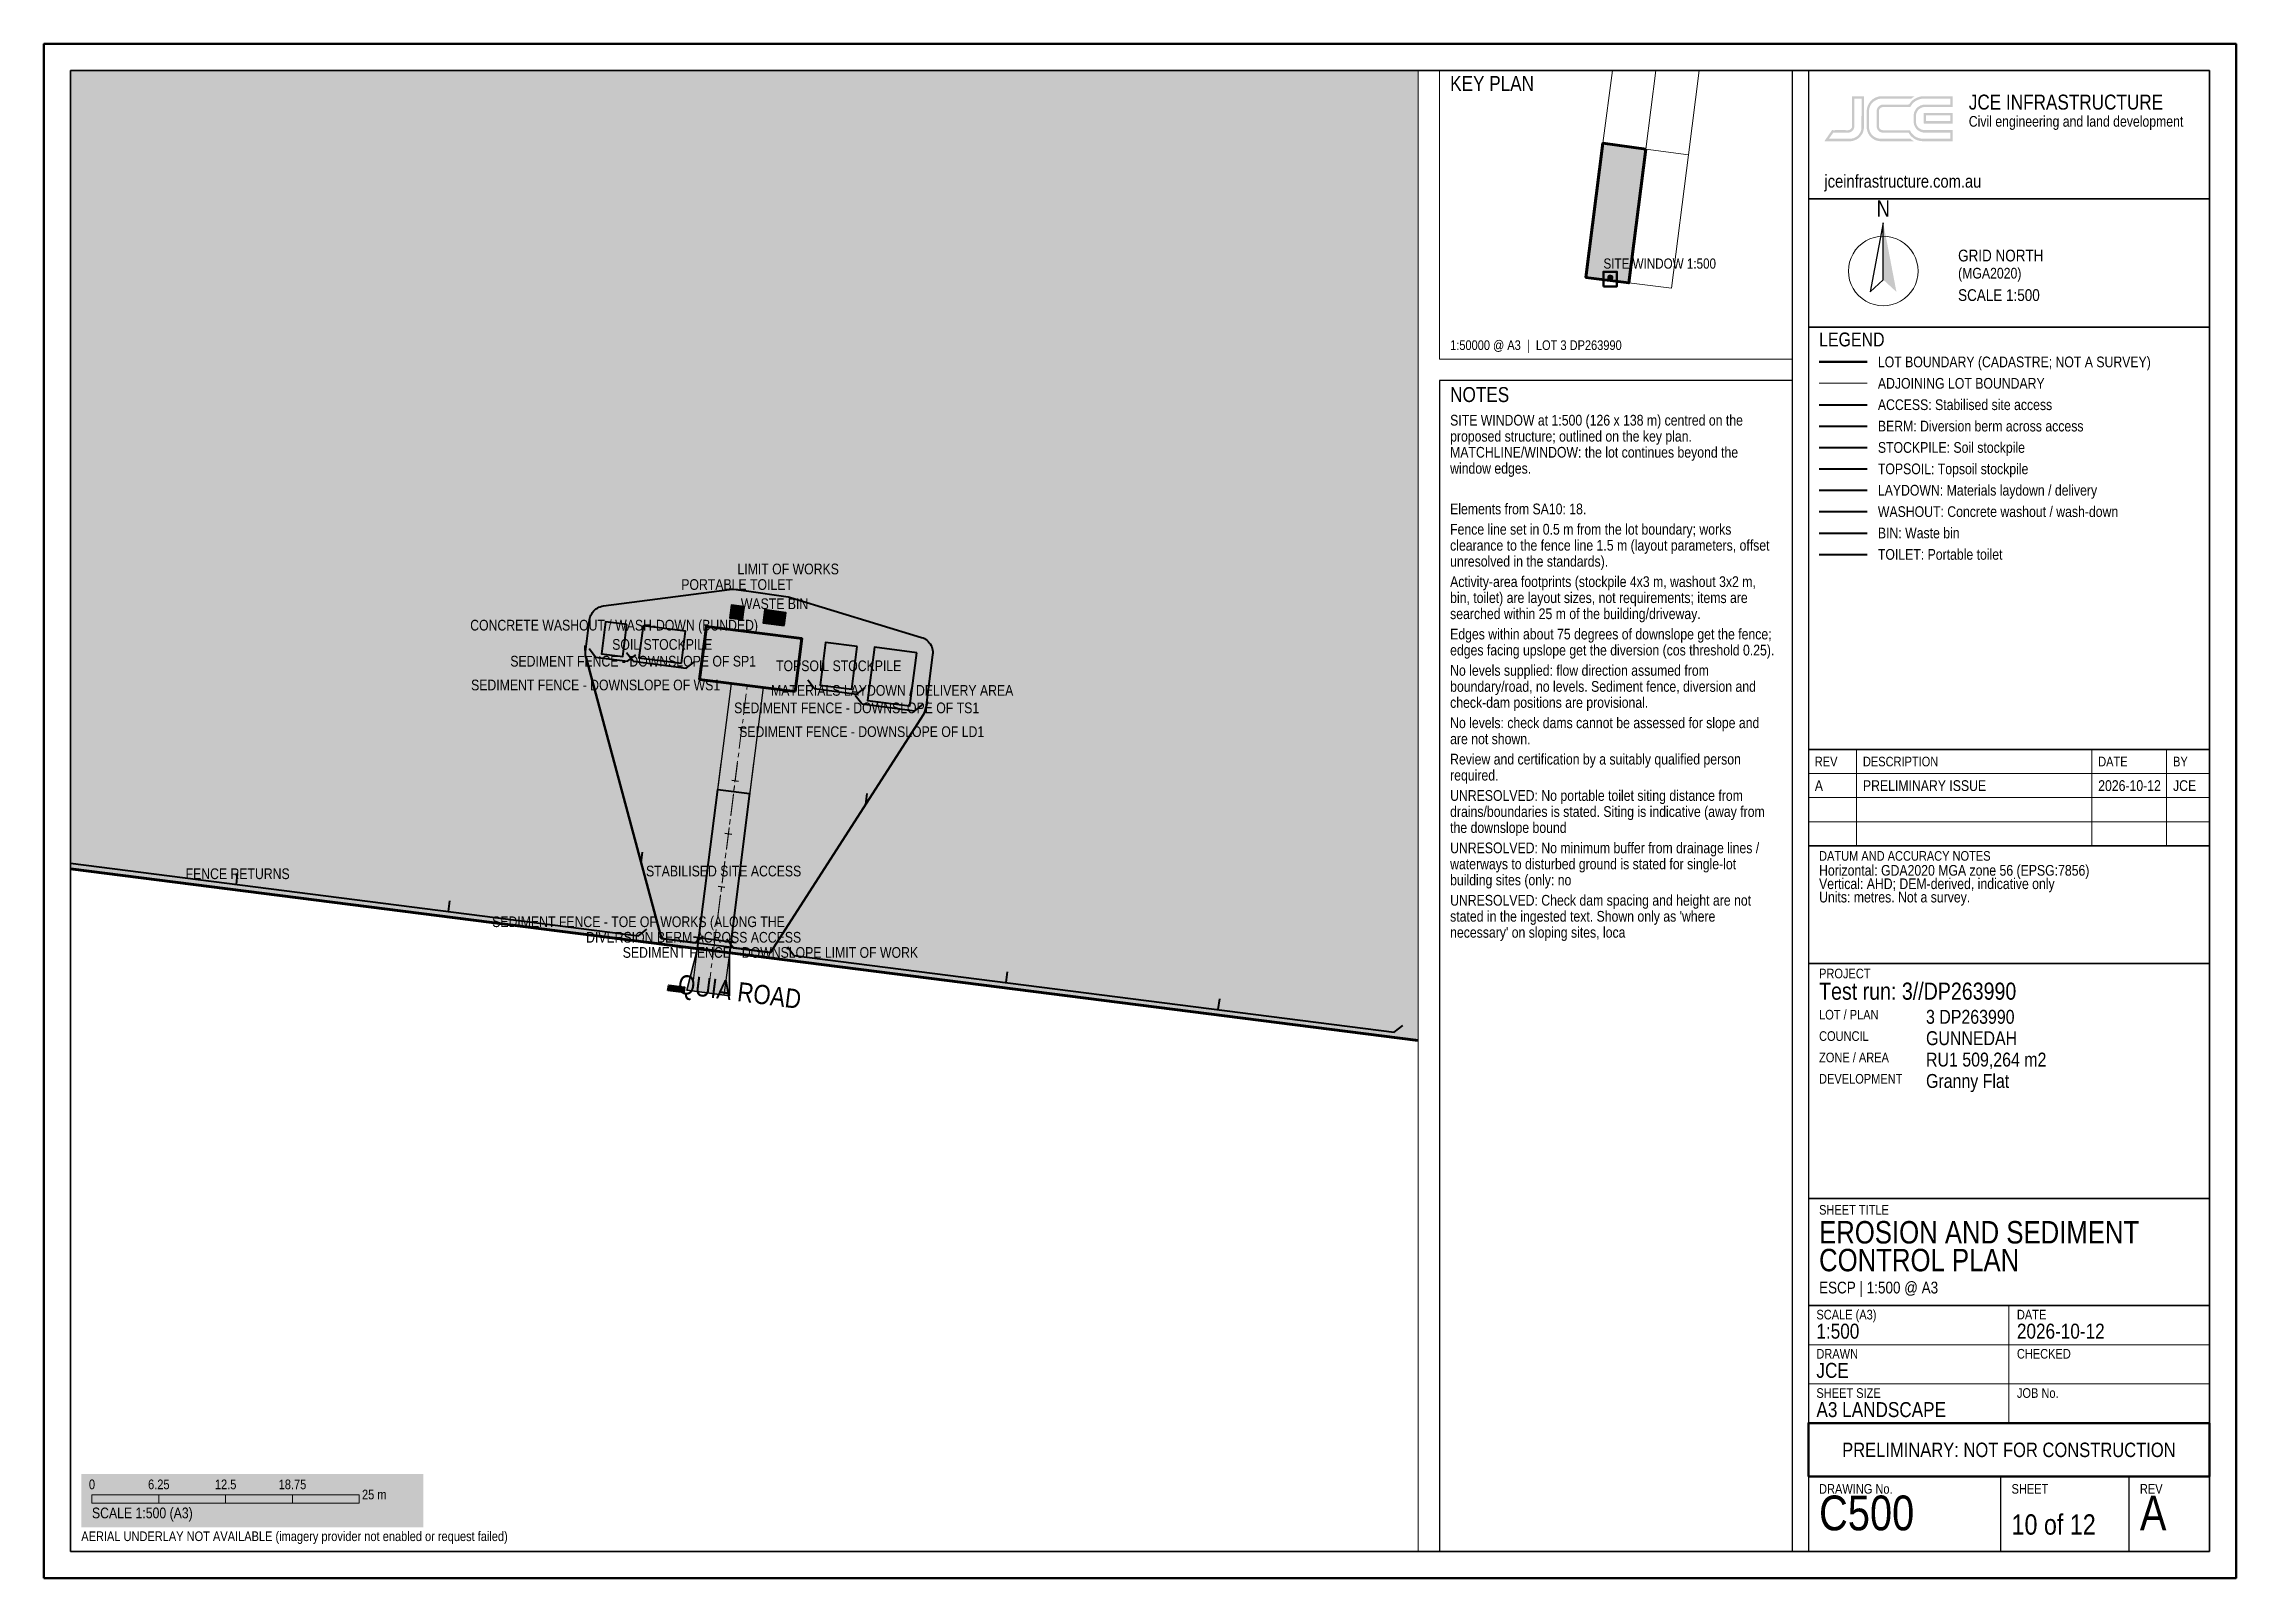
# Paper-space layout 'C500' of a CAD drawing. Header units: metres, sheet in millimetres. Extents: x 5 to 415, y 5 to 292.
# The model-space entities are those that its viewports show. They can reach past a viewport. Long polylines and large blocks are cut down to what shows.
import ezdxf
from ezdxf.enums import TextEntityAlignment as Align

# ---------------------------------------------------------------- set-up
doc = ezdxf.new("R2010")
doc.units = ezdxf.units.M
doc.header["$LTSCALE"] = 2.5
doc.linetypes.add('CENTER', pattern=[5.08, 3.175, -0.635, 0.635, -0.635])
for name, color, linetype, lineweight in [('A-BLDG-SLAB', 5, 'CONTINUOUS', 50), ('C-ANNO-LOGO', 2, 'CONTINUOUS', 13), ('C-ANNO-NOTE', 7, 'CONTINUOUS', 18), ('C-ANNO-NRTH', 7, 'CONTINUOUS', 18), ('C-ANNO-ROAD', 7, 'CONTINUOUS', 25), ('C-ANNO-STMP', 1, 'CONTINUOUS', 35), ('C-ANNO-TABL', 7, 'CONTINUOUS', 18), ('C-ANNO-TTLB', 7, 'CONTINUOUS', 25), ('C-ANNO-WNDW', 1, 'CONTINUOUS', 35), ('C-DRIV-CNTR', 6, 'CENTER', 18), ('C-DRIV-XOVR', 7, 'CONTINUOUS', 35), ('C-ESC-ACCS', 3, 'CONTINUOUS', 25), ('C-ESC-BINS', 3, 'CONTINUOUS', 25), ('C-ESC-DIVR', 3, 'CONTINUOUS', 25), ('C-ESC-FENC', 3, 'CONTINUOUS', 25), ('C-ESC-INLT', 3, 'CONTINUOUS', 25), ('C-ESC-LIMT', 3, 'CONTINUOUS', 25), ('C-ESC-STOK', 3, 'CONTINUOUS', 25), ('C-ESC-WSHT', 3, 'CONTINUOUS', 25), ('C-ESCP-GENL', 3, 'CONTINUOUS', 25), ('C-PROP-ADJN', 9, 'CONTINUOUS', 13), ('C-PROP-BDY', 3, 'CONTINUOUS', 50)]:
    doc.layers.add(name, color=color, linetype=linetype, lineweight=lineweight)
doc.layers.add('C-ANNO-VPRT', color=7, linetype='CONTINUOUS', lineweight=13, plot=False)
doc.styles.add('ARIAL NARROW', font='arialn.ttf')

msp = doc.modelspace()

# ---------------------------------------------------------------- hatches: boundary and pattern name
at = {"layer": 'A-BLDG-SLAB', "true_color": 0x1a33b2}
for points in [[(227880.51, 6571855.95), (227879.87, 6571853.68), (227879.01, 6571851.49), (227877.95, 6571849.39), (227876.68, 6571847.4), (227875.22, 6571845.55), (227873.59, 6571843.85), (227871.8, 6571842.32), (227869.87, 6571840.97), (227867.82, 6571839.82), (227865.66, 6571838.88), (227863.42, 6571838.15), (227861.12, 6571837.64), (227858.78, 6571837.36), (227856.43, 6571837.31), (227854.08, 6571837.49), (227845.15, 6571838.63), (227842.83, 6571839.04), (227840.56, 6571839.68), (227838.37, 6571840.54), (227836.27, 6571841.61), (227834.29, 6571842.87), (227832.44, 6571844.33), (227830.74, 6571845.96), (227829.2, 6571847.75), (227827.86, 6571849.68), (227826.7, 6571851.74), (227825.76, 6571853.89), (227825.03, 6571856.13), (227824.52, 6571858.43), (227824.24, 6571860.77), (227824.19, 6571863.13), (227824.38, 6571865.47), (227825.01, 6571870.43), (227825.42, 6571872.75), (227826.06, 6571875.02), (227826.91, 6571877.21), (227827.98, 6571879.31), (227829.25, 6571881.3), (227830.71, 6571883.15), (227832.34, 6571884.85), (227834.13, 6571886.38), (227836.06, 6571887.73), (227838.11, 6571888.88), (227840.27, 6571889.83), (227842.51, 6571890.56), (227844.81, 6571891.06), (227847.15, 6571891.34), (227849.5, 6571891.39), (227851.85, 6571891.21), (227860.78, 6571890.07), (227863.1, 6571889.66), (227865.36, 6571889.02), (227867.56, 6571888.16), (227869.66, 6571887.1), (227871.64, 6571885.83), (227873.49, 6571884.37), (227875.19, 6571882.74), (227876.72, 6571880.95), (227878.07, 6571879.02), (227879.22, 6571876.97), (227880.17, 6571874.81), (227880.9, 6571872.57), (227881.41, 6571870.27), (227881.69, 6571867.93), (227881.73, 6571865.58), (227881.55, 6571863.23), (227880.92, 6571858.27)], [(227848.18, 6571862.44), (227848.82, 6571867.4), (227857.74, 6571866.26), (227857.11, 6571861.3)]]:
    msp.add_hatch(color=7, dxfattribs=at).paths.add_polyline_path(points)
at = {"layer": 'A-BLDG-SLAB', "true_color": 0xc7d6ff, "transparency": 33554623}
msp.add_hatch(color=7, dxfattribs=at).paths.add_polyline_path([(227848.18, 6571862.44), (227848.82, 6571867.4), (227857.74, 6571866.26), (227857.11, 6571861.3)])
msp.add_hatch(color=7, dxfattribs=at).paths.add_polyline_path([(227848.18, 6571862.44), (227848.82, 6571867.4), (227857.74, 6571866.26), (227857.11, 6571861.3)])
at = {"layer": 'C-DRIV-XOVR', "true_color": 0xdbdbdb, "transparency": 33554610}
for points in [[(227851.16, 6571862.06), (227854.14, 6571861.68), (227850.98, 6571836.88), (227850.47, 6571832.91), (227847.49, 6571833.29), (227848, 6571837.26)], [(227851.16, 6571862.06), (227854.14, 6571861.68), (227850.98, 6571836.88), (227850.47, 6571832.91), (227847.49, 6571833.29), (227848, 6571837.26)], [(227850.24, 6571854.81), (227853.26, 6571854.81), (227851.39, 6571840.11), (227848.36, 6571840.11)]]:
    msp.add_hatch(color=7, dxfattribs=at).paths.add_polyline_path(points)
at = {"layer": 'C-DRIV-XOVR', "true_color": 0xbfbfbf, "transparency": 33554572}
msp.add_hatch(color=7, dxfattribs=at).paths.add_polyline_path([(227850.97, 6571832.85), (227847, 6571833.36), (227848, 6571837.26), (227850.98, 6571836.88)])
msp.add_hatch(color=7, dxfattribs=at).paths.add_polyline_path([(227850.97, 6571832.85), (227847, 6571833.36), (227848, 6571837.26), (227850.98, 6571836.88)])
at = {"layer": 'C-ESC-ACCS', "true_color": 0x66b266, "transparency": 33554521}
msp.add_hatch(color=7, dxfattribs=at).paths.add_polyline_path([(227850.98, 6571836.88), (227848, 6571837.26), (227849.9, 6571852.14), (227852.87, 6571851.76)])
at = {"layer": 'C-ESC-BINS', "true_color": 0x66b266, "transparency": 33554521}
for points in [[(227851.02, 6571868.19), (227851.17, 6571869.38), (227852.37, 6571869.22), (227852.21, 6571868.04)], [(227854.13, 6571867.74), (227854.28, 6571868.93), (227856.26, 6571868.67), (227856.11, 6571867.48)]]:
    msp.add_hatch(color=7, dxfattribs=at).paths.add_polyline_path(points)
at = {"layer": 'C-ESC-INLT', "true_color": 0x66b266, "transparency": 33554521}
msp.add_hatch(color=7, dxfattribs=at).paths.add_polyline_path([(227845.3, 6571833.83), (227846.78, 6571833.64), (227846.72, 6571833.14), (227845.23, 6571833.33)])
at = {"layer": 'C-ESC-STOK', "true_color": 0x66b266, "transparency": 33554521}
for points in [[(227842.52, 6571864.47), (227842.9, 6571867.45), (227846.87, 6571866.94), (227846.49, 6571863.96)], [(227862.43, 6571861.53), (227859.45, 6571861.91), (227859.96, 6571865.88), (227862.93, 6571865.5)], [(227867.86, 6571859.97), (227863.89, 6571860.48), (227864.53, 6571865.44), (227868.49, 6571864.93)]]:
    msp.add_hatch(color=7, dxfattribs=at).paths.add_polyline_path(points)
at = {"layer": 'C-ESC-WSHT', "true_color": 0x66b266, "transparency": 33554521}
msp.add_hatch(color=7, dxfattribs=at).paths.add_polyline_path([(227841, 6571864.59), (227839.01, 6571864.84), (227839.39, 6571867.82), (227841.38, 6571867.57)])
at = {"layer": 'C-PROP-BDY', "true_color": 0xffe633, "transparency": 33554521}
msp.add_hatch(color=7, dxfattribs=at).paths.add_polyline_path([(228025.27, 6571814.67), (227673.7, 6571859.47), (227625.75, 6571865.58), (227784.61, 6573120), (228184.96, 6573064.69)])
at = {"layer": 'C-PROP-BDY', "true_color": 0xe6f5e0}
msp.add_hatch(color=7, dxfattribs=at).paths.add_polyline_path([(228025.27, 6571814.67), (227673.7, 6571859.47), (227625.75, 6571865.58), (227784.61, 6573120), (228184.96, 6573064.69)])

# ---------------------------------------------------------------- linework, layer by layer
at = {"layer": 'A-BLDG-SLAB', "lineweight": 60, "true_color": 0x14339e}
msp.add_lwpolyline([(227857.11, 6571861.3), (227848.18, 6571862.44), (227848.82, 6571867.4), (227857.74, 6571866.26)], close=True, dxfattribs=at)
at = {"layer": 'C-DRIV-CNTR', "lineweight": 13}
for points in [[(227848.98, 6571833.1), (227849.49, 6571837.07), (227852.65, 6571861.87)], [(227849.9, 6571840.31), (227851.72, 6571854.61)]]:
    msp.add_lwpolyline(points, dxfattribs=at)
at = {"layer": 'C-DRIV-CNTR', "linetype": 'CONTINUOUS', "lineweight": 25}
for points in [[(227852.46, 6571857.86), (227851.83, 6571857.94)], [(227851.83, 6571852.9), (227851.19, 6571852.98)], [(227851.2, 6571847.94), (227850.56, 6571848.02)], [(227850.56, 6571842.98), (227849.93, 6571843.06)], [(227849.93, 6571838.02), (227849.3, 6571838.1)], [(227849.3, 6571833.06), (227848.67, 6571833.14)]]:
    msp.add_lwpolyline(points, dxfattribs=at)
at = {"layer": 'C-DRIV-XOVR', "lineweight": 30}
msp.add_lwpolyline([(227848, 6571837.26), (227851.16, 6571862.06), (227854.14, 6571861.68), (227850.98, 6571836.88), (227850.47, 6571832.91), (227847.49, 6571833.29)], close=True, dxfattribs=at)
for points in [[(227848.39, 6571840.31), (227850.21, 6571854.61)], [(227853.23, 6571854.61), (227851.41, 6571840.31)]]:
    msp.add_lwpolyline(points, dxfattribs=at)
at = {"layer": 'C-DRIV-XOVR', "lineweight": 35}
msp.add_lwpolyline([(227850.98, 6571836.88), (227848, 6571837.26), (227847, 6571833.36), (227850.97, 6571832.85)], close=True, dxfattribs=at)
at = {"layer": 'C-ESC-ACCS', "lineweight": 40}
msp.add_lwpolyline([(227852.87, 6571851.76), (227850.98, 6571836.88), (227848, 6571837.26), (227849.9, 6571852.14)], close=True, dxfattribs=at)
at = {"layer": 'C-ESC-BINS', "lineweight": 40}
for points in [[(227852.21, 6571868.04), (227852.37, 6571869.22), (227851.17, 6571869.38), (227851.02, 6571868.19)], [(227856.11, 6571867.48), (227856.26, 6571868.67), (227854.28, 6571868.93), (227854.13, 6571867.74)]]:
    msp.add_lwpolyline(points, close=True, dxfattribs=at)
at = {"layer": 'C-ESC-DIVR', "lineweight": 40}
for points in [[(227838.03, 6571868.45), (227838.1, 6571868.58), (227838.18, 6571868.71), (227838.28, 6571868.82), (227838.38, 6571868.93), (227838.5, 6571869.03), (227838.63, 6571869.11), (227838.76, 6571869.18), (227838.9, 6571869.24), (227839.05, 6571869.28), (227839.2, 6571869.31), (227850.98, 6571870.86), (227851.11, 6571870.88), (227851.24, 6571870.88), (227851.36, 6571870.87), (227852.55, 6571870.71), (227852.58, 6571870.71), (227856.47, 6571870.16), (227856.59, 6571870.14), (227856.7, 6571870.11), (227868.93, 6571866.37), (227869.08, 6571866.32), (227869.21, 6571866.25), (227869.34, 6571866.17), (227869.46, 6571866.08), (227869.57, 6571865.98), (227869.67, 6571865.87), (227869.76, 6571865.75), (227869.83, 6571865.62), (227869.89, 6571865.48), (227869.94, 6571865.34), (227869.97, 6571865.19)], [(227851.6, 6571837.81), (227847.63, 6571838.32)]]:
    msp.add_lwpolyline(points, dxfattribs=at)
at = {"layer": 'C-ESC-FENC', "lineweight": 40}
for points in [[(227837.53, 6571864.6), (227837.49, 6571865.6)], [(227837.53, 6571864.6), (227837.57, 6571864.46), (227844.62, 6571838.2), (227847.77, 6571837.79)], [(227838.47, 6571864.51), (227837.86, 6571865.3)], [(227838.47, 6571864.51), (227841.44, 6571864.13)], [(227841.98, 6571864.14), (227841.36, 6571864.93)], [(227841.44, 6571864.13), (227842.23, 6571864.74)], [(227841.98, 6571864.14), (227846.93, 6571863.5)], [(227846.93, 6571863.5), (227847.73, 6571864.12)], [(227858.91, 6571861.58), (227858.3, 6571862.37)], [(227858.91, 6571861.58), (227862.88, 6571861.07)], [(227862.88, 6571861.07), (227863.67, 6571861.68)], [(227851.34, 6571837.34), (227854.81, 6571836.9), (227869.12, 6571859.16), (227869.19, 6571859.28), (227869.25, 6571859.4)], [(227863.35, 6571860.14), (227862.74, 6571860.94)], [(227863.35, 6571860.14), (227868.31, 6571859.51)], [(227868.31, 6571859.51), (227869.1, 6571860.12)], [(227869.25, 6571859.4), (227869.53, 6571860.36)], [(227863.73, 6571850.77), (227863.86, 6571851.76)], [(227787.87, 6571845.43), (227842.48, 6571838.47)], [(227842.72, 6571845.28), (227842.85, 6571846.27)], [(227804.87, 6571843.26), (227804.99, 6571844.25)], [(227824.71, 6571840.73), (227824.83, 6571841.72)], [(227842.48, 6571838.47), (227843.27, 6571839.08)], [(227847.77, 6571837.79), (227848.56, 6571838.41)], [(227851.34, 6571837.34), (227850.73, 6571838.13)], [(227857.01, 6571836.62), (227856.4, 6571837.41)], [(227857.01, 6571836.62), (227913.15, 6571829.46)], [(227876.85, 6571834.09), (227876.98, 6571835.08)], [(227896.69, 6571831.56), (227896.82, 6571832.55)], [(227913.15, 6571829.46), (227913.94, 6571830.08)]]:
    msp.add_lwpolyline(points, dxfattribs=at)
at = {"layer": 'C-ESC-INLT', "lineweight": 40}
msp.add_lwpolyline([(227845.23, 6571833.33), (227845.3, 6571833.83), (227846.78, 6571833.64), (227846.72, 6571833.14)], close=True, dxfattribs=at)
at = {"layer": 'C-ESC-LIMT', "lineweight": 40}
msp.add_lwpolyline([(227837.57, 6571864.46), (227837.53, 6571864.6), (227837.52, 6571864.74), (227837.51, 6571864.89), (227837.52, 6571865.03), (227837.9, 6571868.01), (227837.93, 6571868.16), (227837.97, 6571868.3), (227838.03, 6571868.45), (227838.1, 6571868.58), (227838.18, 6571868.71), (227838.28, 6571868.82), (227838.38, 6571868.93), (227838.5, 6571869.03), (227838.63, 6571869.11), (227838.76, 6571869.18), (227838.9, 6571869.24), (227839.05, 6571869.28), (227839.2, 6571869.31), (227850.98, 6571870.86), (227851.11, 6571870.88), (227851.24, 6571870.88), (227851.36, 6571870.87), (227852.55, 6571870.71), (227852.58, 6571870.71), (227856.47, 6571870.16), (227856.59, 6571870.14), (227856.7, 6571870.11), (227868.93, 6571866.37), (227869.08, 6571866.32), (227869.21, 6571866.25), (227869.34, 6571866.17), (227869.46, 6571866.08), (227869.57, 6571865.98), (227869.67, 6571865.87), (227869.76, 6571865.75), (227869.83, 6571865.62), (227869.89, 6571865.48), (227869.94, 6571865.34), (227869.97, 6571865.19), (227869.99, 6571865.04), (227869.99, 6571864.89), (227869.98, 6571864.74), (227869.35, 6571859.78), (227869.33, 6571859.65), (227869.29, 6571859.52), (227869.25, 6571859.4), (227869.19, 6571859.28), (227869.12, 6571859.16), (227854.81, 6571836.9), (227844.62, 6571838.2)], close=True, dxfattribs=at)
at = {"layer": 'C-ESC-STOK', "lineweight": 40}
for points in [[(227846.49, 6571863.96), (227846.87, 6571866.94), (227842.9, 6571867.45), (227842.52, 6571864.47)], [(227862.93, 6571865.5), (227859.96, 6571865.88), (227859.45, 6571861.91), (227862.43, 6571861.53)], [(227868.49, 6571864.93), (227864.53, 6571865.44), (227863.89, 6571860.48), (227867.86, 6571859.97)]]:
    msp.add_lwpolyline(points, close=True, dxfattribs=at)
at = {"layer": 'C-ESC-WSHT', "lineweight": 40}
msp.add_lwpolyline([(227841.38, 6571867.57), (227839.39, 6571867.82), (227839.01, 6571864.84), (227841, 6571864.59)], close=True, dxfattribs=at)
at = {"layer": 'C-PROP-ADJN', "lineweight": 9, "true_color": 0x737373}
for points in [[(227891.52, 6573950.44), (227784.61, 6573120), (228184.96, 6573064.69), (228298.12, 6573950.44)], [(228298.12, 6573950.44), (228184.96, 6573064.69), (228584.43, 6573013.67), (228704.08, 6573950.44)]]:
    msp.add_lwpolyline(points, dxfattribs=at)
at = {"layer": 'C-PROP-ADJN', "lineweight": 9, "true_color": 0x4c4c4c}
for points in [[(227882.02, 6573876.61), (227784.61, 6573120), (228184.96, 6573064.69), (228288.69, 6573876.61)], [(228288.69, 6573876.61), (228184.96, 6573064.69), (228584.43, 6573013.67), (228694.65, 6573876.61)]]:
    msp.add_lwpolyline(points, dxfattribs=at)
msp.add_lwpolyline([(228584.43, 6573013.67), (228184.96, 6573064.69), (228025.27, 6571814.67), (228424.78, 6571763.77)], close=True, dxfattribs=at)
at = {"layer": 'C-PROP-BDY', "lineweight": 60}
msp.add_lwpolyline([(228184.96, 6573064.69), (227784.61, 6573120), (227625.75, 6571865.58), (227673.7, 6571859.47), (228025.27, 6571814.67)], close=True, dxfattribs=at)
at = {"layer": 'C-PROP-BDY', "lineweight": 35}
msp.add_lwpolyline([(228184.96, 6573064.69), (227784.61, 6573120), (227625.75, 6571865.58), (227673.7, 6571859.47), (228025.27, 6571814.67)], close=True, dxfattribs=at)
at = {"layer": 'C-PROP-BDY', "lineweight": 50}
for points in [[(227787.87, 6571844.92), (227916.87, 6571828.49)], [(227824.77, 6571840.22), (227876.37, 6571833.65)]]:
    msp.add_lwpolyline(points, dxfattribs=at)

psp = doc.layouts.new('C500')

# ---------------------------------------------------------------- hatches: boundary and pattern name
at = {"layer": 'C-ANNO-LOGO', "true_color": 0xc79929}
h = psp.add_hatch(color=7, dxfattribs=at)
h.paths.add_polyline_path([(345.37, 282.21), (343.18, 282.21), (343.18, 276.57), (343.12, 276.31), (342.96, 276.08), (342.68, 275.9), (342.43, 275.85), (340.09, 275.86), (339.88, 275.84), (339.43, 275.86), (338.08, 273.92), (338.02, 273.79), (342.91, 273.78), (343.14, 273.81), (343.49, 273.89), (344.02, 274.11), (344.42, 274.38), (344.68, 274.64), (344.94, 274.95), (345.18, 275.38), (345.28, 275.7), (345.38, 276.15)])
h.paths.add_polyline_path([(344.92, 281.76), (344.95, 281.7), (344.92, 276.05), (344.76, 275.53), (344.47, 275.07), (344.11, 274.71), (343.76, 274.49), (343.43, 274.35), (343.03, 274.26), (342.68, 274.24), (342.32, 274.26), (342.04, 274.24), (338.88, 274.25), (338.87, 274.28), (339.65, 275.39), (342.56, 275.39), (342.97, 275.53), (343.19, 275.69), (343.36, 275.87), (343.49, 276.09), (343.59, 276.39), (343.6, 281.73), (343.63, 281.76)], flags=16)
psp.add_hatch(color=7, dxfattribs=at).paths.add_polyline_path([(346.68, 281.33), (346.34, 280.89), (346.16, 280.55), (346.02, 280.18), (345.94, 279.82), (345.92, 279.59), (345.92, 276.15), (346.02, 275.66), (346.21, 275.19), (346.49, 274.76), (346.76, 274.48), (347.07, 274.23), (347.45, 274.02), (347.78, 273.89), (348.19, 273.81), (348.48, 273.78), (354.69, 273.79), (354.67, 273.84), (354.4, 273.99), (354.08, 274.25), (348.52, 274.24), (348.15, 274.29), (347.69, 274.42), (347.23, 274.68), (346.87, 275.01), (346.65, 275.3), (346.48, 275.63), (346.36, 276.16), (346.36, 279.65), (346.39, 279.89), (346.53, 280.31), (346.71, 280.65), (346.86, 280.87), (347.18, 281.18), (347.47, 281.39), (347.99, 281.64), (348.48, 281.75), (349.01, 281.76), (354.24, 281.75), (354.67, 282.07), (354.85, 282.16), (354.86, 282.21), (348.44, 282.21), (348.09, 282.14), (347.58, 281.96), (347.07, 281.68)])
h = psp.add_hatch(color=7, dxfattribs=at)
h.paths.add_polyline_path([(361.99, 282.19), (356.38, 282.21), (356.16, 282.18), (355.84, 282.12), (355.35, 281.96), (354.82, 281.68), (354.49, 281.44), (354.19, 281.14), (353.82, 280.66), (353.39, 280.64), (348.98, 280.65), (348.8, 280.64), (348.54, 280.55), (348.23, 280.37), (348.03, 280.17), (347.86, 279.89), (347.79, 279.65), (347.79, 276.36), (347.88, 276.07), (348.01, 275.86), (348.18, 275.67), (348.37, 275.53), (348.75, 275.39), (353.74, 275.37), (354.12, 274.82), (354.53, 274.43), (355.03, 274.11), (355.32, 273.98), (355.79, 273.85), (356.33, 273.78), (361.98, 273.79), (361.99, 275.84), (361.96, 275.86), (356.59, 275.86), (356.17, 275.96), (355.74, 276.19), (355.43, 276.5), (355.24, 276.84), (355.18, 277.02), (355.14, 277.23), (355.14, 278.72), (355.23, 279.11), (355.37, 279.38), (355.53, 279.61), (355.69, 279.77), (355.95, 279.95), (356.23, 280.09), (356.44, 280.15), (356.77, 280.19), (361.99, 280.19)])
h.paths.add_polyline_path([(361.56, 281.73), (361.56, 280.67), (361.54, 280.65), (356.56, 280.64), (355.99, 280.48), (355.52, 280.21), (355.14, 279.84), (354.96, 279.57), (354.8, 279.23), (354.74, 279.02), (354.69, 278.71), (354.69, 277.35), (354.74, 276.98), (354.8, 276.78), (354.96, 276.43), (355.15, 276.15), (355.42, 275.88), (355.73, 275.66), (356.08, 275.5), (356.56, 275.39), (361.49, 275.41), (361.56, 275.36), (361.56, 274.28), (361.53, 274.25), (356.66, 274.26), (356.6, 274.24), (356.13, 274.26), (355.47, 274.42), (355.06, 274.62), (354.75, 274.83), (354.29, 275.3), (354.19, 275.45), (353.99, 275.85), (348.89, 275.85), (348.66, 275.9), (348.49, 275.99), (348.35, 276.13), (348.25, 276.3), (348.22, 276.47), (348.23, 279.61), (348.28, 279.77), (348.41, 279.94), (348.68, 280.13), (348.98, 280.19), (354.05, 280.19), (354.09, 280.22), (354.22, 280.46), (354.41, 280.72), (354.78, 281.09), (354.97, 281.24), (355.29, 281.44), (355.55, 281.55), (355.93, 281.68), (356.34, 281.75), (361.54, 281.76)], flags=16)
h = psp.add_hatch(color=7, dxfattribs=at)
h.paths.add_polyline_path([(356.58, 279.08), (356.57, 277.13), (356.61, 277.09), (361.62, 277.08), (361.99, 277.1), (361.99, 279.09)])
h.paths.add_polyline_path([(357.01, 278.61), (357.08, 278.65), (361.54, 278.64), (361.56, 278.62), (361.56, 277.56), (361.54, 277.54), (357.04, 277.54), (357.01, 277.61)], flags=16)
at = {"layer": 'C-ANNO-NRTH', "true_color": 0x000000}
for points in [[(349, 258.5), (351.47, 245.6), (349, 247.88)], [(14, 20.6), (26.5, 20.6), (26.5, 19), (14, 19)], [(39, 20.6), (51.5, 20.6), (51.5, 19), (39, 19)]]:
    psp.add_hatch(color=7, dxfattribs=at).paths.add_polyline_path(points)
at = {"layer": 'C-ANNO-NRTH', "true_color": 0xffffff, "transparency": 33554636}
psp.add_hatch(color=7, dxfattribs=at).paths.add_polyline_path([(12, 24.5), (76, 24.5), (76, 14.5), (12, 14.5)])

# ---------------------------------------------------------------- linework, layer by layer
at = {"layer": 'C-ANNO-NRTH', "lineweight": 25}
psp.add_lwpolyline([(349, 258.5), (346.53, 245.6), (349, 247.88)], close=True, dxfattribs=at)
at = {"layer": 'C-ANNO-NRTH', "lineweight": 18}
for points in [[(345.04, 254.66), (344.4, 254.1)], [(345.75, 255.13), (345.04, 254.66)], [(346.51, 255.51), (345.75, 255.13)], [(347.32, 255.78), (346.51, 255.51)], [(348.15, 255.94), (347.32, 255.78)], [(349, 256), (348.15, 255.94)], [(349.85, 255.94), (349, 256)], [(350.68, 255.78), (349.85, 255.94)], [(351.49, 255.51), (350.68, 255.78)], [(352.25, 255.13), (351.49, 255.51)], [(352.96, 254.66), (352.25, 255.13)], [(353.6, 254.1), (352.96, 254.66)], [(342.56, 250.35), (342.5, 249.5)], [(342.72, 251.18), (342.56, 250.35)], [(342.99, 251.99), (342.72, 251.18)], [(343.37, 252.75), (342.99, 251.99)], [(343.84, 253.46), (343.37, 252.75)], [(344.4, 254.1), (343.84, 253.46)], [(354.16, 253.46), (353.6, 254.1)], [(354.63, 252.75), (354.16, 253.46)], [(355.01, 251.99), (354.63, 252.75)], [(355.28, 251.18), (355.01, 251.99)], [(355.44, 250.35), (355.28, 251.18)], [(355.5, 249.5), (355.44, 250.35)], [(342.5, 249.5), (342.56, 248.65)], [(342.56, 248.65), (342.72, 247.82)], [(342.72, 247.82), (342.99, 247.01)], [(342.99, 247.01), (343.37, 246.25)], [(343.37, 246.25), (343.84, 245.54)], [(354.16, 245.54), (354.63, 246.25)], [(354.63, 246.25), (355.01, 247.01)], [(355.01, 247.01), (355.28, 247.82)], [(355.28, 247.82), (355.44, 248.65)], [(355.44, 248.65), (355.5, 249.5)], [(343.84, 245.54), (344.4, 244.9)], [(344.4, 244.9), (345.04, 244.34)], [(345.04, 244.34), (345.75, 243.87)], [(345.75, 243.87), (346.51, 243.49)], [(346.51, 243.49), (347.32, 243.22)], [(347.32, 243.22), (348.15, 243.06)], [(348.15, 243.06), (349, 243)], [(349, 243), (349.85, 243.06)], [(349.85, 243.06), (350.68, 243.22)], [(350.68, 243.22), (351.49, 243.49)], [(351.49, 243.49), (352.25, 243.87)], [(352.25, 243.87), (352.96, 244.34)], [(352.96, 244.34), (353.6, 244.9)], [(353.6, 244.9), (354.16, 245.54)]]:
    psp.add_lwpolyline(points, dxfattribs=at)
for points in [[(14, 19), (26.5, 19), (26.5, 20.6), (14, 20.6)], [(26.5, 19), (39, 19), (39, 20.6), (26.5, 20.6)], [(39, 19), (51.5, 19), (51.5, 20.6), (39, 20.6)], [(51.5, 19), (64, 19), (64, 20.6), (51.5, 20.6)]]:
    psp.add_lwpolyline(points, close=True, dxfattribs=at)
at = {"layer": 'C-ANNO-STMP', "lineweight": 50, "true_color": 0xb81a1a}
psp.add_lwpolyline([(335, 24), (410, 24), (410, 34), (335, 34)], close=True, dxfattribs=at)
at = {"layer": 'C-ANNO-TABL', "lineweight": 25}
psp.add_lwpolyline([(266, 10), (332, 10), (332, 229), (266, 229)], close=True, dxfattribs=at)
at = {"layer": 'C-ANNO-TABL', "lineweight": 13}
for points in [[(344, 142), (344, 160)], [(388, 142), (388, 160)], [(402, 142), (402, 160)], [(335, 155.5), (410, 155.5)], [(335, 151), (410, 151)], [(335, 146.5), (410, 146.5)]]:
    psp.add_lwpolyline(points, dxfattribs=at)
at = {"layer": 'C-ANNO-TTLB', "lineweight": 50}
psp.add_lwpolyline([(5, 5), (415, 5), (415, 292), (5, 292)], close=True, dxfattribs=at)
at = {"layer": 'C-ANNO-TTLB', "lineweight": 35}
psp.add_lwpolyline([(10, 10), (410, 10), (410, 287), (10, 287)], close=True, dxfattribs=at)
at = {"layer": 'C-ANNO-TTLB', "lineweight": 25}
for points in [[(10, 10), (332, 10), (332, 287), (10, 287)], [(335, 263), (410, 263), (410, 287), (335, 287)], [(335, 239), (410, 239), (410, 263), (335, 263)], [(335, 160), (410, 160), (410, 239), (335, 239)], [(335, 142), (410, 142), (410, 160), (335, 160)], [(335, 120), (410, 120), (410, 142), (335, 142)], [(335, 76), (410, 76), (410, 120), (335, 120)], [(335, 56), (410, 56), (410, 76), (335, 76)], [(335, 34), (410, 34), (410, 56), (335, 56)], [(335, 10), (410, 10), (410, 24), (335, 24)]]:
    psp.add_lwpolyline(points, close=True, dxfattribs=at)
at = {"layer": 'C-ANNO-TTLB', "lineweight": 18}
for points in [[(372.5, 34), (372.5, 56)], [(335, 48.67), (410, 48.67)], [(335, 41.33), (410, 41.33)]]:
    psp.add_lwpolyline(points, dxfattribs=at)
at = {"layer": 'C-ANNO-TTLB', "lineweight": 25}
for points in [[(371, 10), (371, 24)], [(395, 10), (395, 24)]]:
    psp.add_lwpolyline(points, dxfattribs=at)
at = {"layer": 'C-ANNO-WNDW', "lineweight": 50}
psp.add_lwpolyline([(296.68, 246.61), (299.2, 246.61), (299.2, 249.38), (296.68, 249.38)], close=True, dxfattribs=at)
at = {"layer": 'C-ESCP-GENL', "lineweight": 40, "true_color": 0x008033}
for points in [[(337, 224.5), (346, 224.5)], [(337, 220.5), (346, 220.5)], [(337, 216.5), (346, 216.5)], [(337, 212.5), (346, 212.5)], [(337, 208.5), (346, 208.5)], [(337, 204.5), (346, 204.5)], [(337, 200.5), (346, 200.5)], [(337, 196.5), (346, 196.5)]]:
    psp.add_lwpolyline(points, dxfattribs=at)
at = {"layer": 'C-PROP-ADJN', "lineweight": 13, "true_color": 0x595959}
psp.add_lwpolyline([(337, 228.5), (346, 228.5)], dxfattribs=at)
at = {"layer": 'C-PROP-BDY', "lineweight": 50, "true_color": 0x00801a}
psp.add_lwpolyline([(337, 232.5), (346, 232.5)], dxfattribs=at)

# ---------------------------------------------------------------- texts
at = {"layer": 'C-ANNO-NOTE', "style": 'ARIAL NARROW'}
for s, height, p in [('KEY PLAN', 2.8, (268, 286)), ('SITE WINDOW at 1:500 (126 x 138 m) centred on the', 2, (268, 222.6)), ('proposed structure; outlined on the key plan.', 2, (268, 219.6)), ('window edges.', 2, (268, 213.6)), ('MATCHLINE/WINDOW: the lot continues beyond the', 2, (268, 216.6)), ('Elements from SA10: 18.', 2, (268, 206)), ('Fence line set in 0.5 m from the lot boundary; works', 2, (268, 202.2)), ('clearance to the fence line 1.5 m (layout parameters, offset', 2, (268, 199.2)), ('unresolved in the standards).', 2, (268, 196.2)), ('Activity-area footprints (stockpile 4x3 m, washout 3x2 m,', 2, (268, 192.4)), ('bin, toilet) are layout sizes, not requirements; items are', 2, (268, 189.4)), ('searched within 25 m of the building/driveway.', 2, (268, 186.4)), ('Edges within about 75 degrees of downslope get the fence;', 2, (268, 182.6)), ('edges facing upslope get the diversion (cos threshold 0.25).', 2, (268, 179.6)), ('boundary/road, no levels. Sediment fence, diversion and', 2, (268, 172.8)), ('No levels supplied: flow direction assumed from', 2, (268, 175.8)), ('check-dam positions are provisional.', 2, (268, 169.8)), ('No levels: check dams cannot be assessed for slope and', 2, (268, 166)), ('are not shown.', 2, (268, 163)), ('required.', 2, (268, 156.2)), ('Review and certification by a suitably qualified person', 2, (268, 159.2)), ('UNRESOLVED: No portable toilet siting distance from', 2, (268, 152.4)), ('drains/boundaries is stated. Siting is indicative (away from', 2, (268, 149.4)), ('the downslope bound', 2, (268, 146.4)), ('waterways to disturbed ground is stated for single-lot', 2, (268, 139.6)), ('UNRESOLVED: No minimum buffer from drainage lines /', 2, (268, 142.6)), ('building sites (only: no', 2, (268, 136.6)), ('UNRESOLVED: Check dam spacing and height are not', 2, (268, 132.8)), ("stated in the ingested text. Shown only as 'where", 2, (268, 129.8)), ("necessary' on sloping sites, loca", 2, (268, 126.8))]:
    psp.add_text(s, height=height, dxfattribs=at).set_placement(p, align=Align.TOP_LEFT)
psp.add_text('1:50000 @ A3  |  LOT 3 DP263990', height=1.8, dxfattribs=at).set_placement((268, 234.2), align=Align.BOTTOM_LEFT)
at = {"layer": 'C-ANNO-NOTE', "true_color": 0x000000, "style": 'ARIAL NARROW'}
psp.add_text('NOTES', height=2.8, dxfattribs=at).set_placement((268, 227.8), align=Align.TOP_LEFT)
at = {"layer": 'C-ANNO-NOTE', "true_color": 0x404040, "style": 'ARIAL NARROW'}
psp.add_text('AERIAL UNDERLAY NOT AVAILABLE (imagery provider not enabled or request failed)', height=1.8, dxfattribs=at).set_placement((12, 11.4), align=Align.BOTTOM_LEFT)
at = {"layer": 'C-ANNO-NRTH', "style": 'ARIAL NARROW'}
psp.add_text('N', height=3, dxfattribs=at).set_placement((349, 261.2), align=Align.MIDDLE_CENTER)
for s, height, p in [('GRID NORTH', 2.2, (363, 253.5)), ('(MGA2020)', 2, (363, 250.1)), ('SCALE 1:500', 2.2, (363, 246.1)), ('SCALE 1:500 (A3)', 2, (14, 18.2))]:
    psp.add_text(s, height=height, dxfattribs=at).set_placement(p, align=Align.TOP_LEFT)
for s, p in [('0', (14, 21.1)), ('6.25', (26.5, 21.1)), ('12.5', (39, 21.1)), ('18.75', (51.5, 21.1))]:
    psp.add_text(s, height=1.8, dxfattribs=at).set_placement(p, align=Align.BOTTOM_CENTER)
psp.add_text('25 m', height=1.8, dxfattribs=at).set_placement((64.5, 19.2), align=Align.BOTTOM_LEFT)
at = {"layer": 'C-ANNO-ROAD', "true_color": 0x333333, "style": 'ARIAL NARROW'}
psp.add_text('QUIA ROAD', height=3.6, rotation=-7.2616, dxfattribs=at).set_placement((135.12, 114.71), align=Align.MIDDLE_CENTER)
at = {"layer": 'C-ANNO-STMP', "true_color": 0xb81a1a, "style": 'ARIAL NARROW'}
psp.add_text('PRELIMINARY: NOT FOR CONSTRUCTION', height=2.7, dxfattribs=at).set_placement((372.5, 29), align=Align.MIDDLE_CENTER)
at = {"layer": 'C-ANNO-TABL', "style": 'ARIAL NARROW'}
for s, height, p in [('REV', 1.8, (336.2, 157.75)), ('DESCRIPTION', 1.8, (345.2, 157.75)), ('DATE', 1.8, (389.2, 157.75)), ('BY', 1.8, (403.2, 157.75)), ('A', 2, (336.2, 153.25)), ('PRELIMINARY ISSUE', 2, (345.2, 153.25)), ('2026-10-12', 2, (389.2, 153.25)), ('JCE', 2, (403.2, 153.25))]:
    psp.add_text(s, height=height, dxfattribs=at).set_placement(p, align=Align.MIDDLE_LEFT)
at = {"layer": 'C-ANNO-TTLB', "style": 'ARIAL NARROW'}
for s, height, p in [('JCE INFRASTRUCTURE', 2.8, (365, 282.5)), ('LEGEND', 2.6, (337, 238)), ('Vertical: AHD; DEM-derived, indicative only', 2, (337, 135.9)), ('Horizontal: GDA2020 MGA zone 56 (EPSG:7856)', 2, (337, 138.4)), ('Units: metres. Not a survey.', 2, (337, 133.4)), ('Test run: 3//DP263990', 3.2, (337, 116.4)), ('3 DP263990', 2.6, (357, 111.3)), ('GUNNEDAH', 2.6, (357, 107.3)), ('RU1 509,264 m2', 2.6, (357, 103.3)), ('Granny Flat', 2.6, (357, 99.3)), ('EROSION AND SEDIMENT', 4.2, (337, 71.8)), ('CONTROL PLAN', 4.2, (337, 66.6)), ('1:500', 2.8, (336.5, 52.6)), ('2026-10-12', 2.8, (374, 52.6)), ('JCE', 2.8, (336.5, 45.27)), ('A3 LANDSCAPE', 2.8, (336.5, 37.93))]:
    psp.add_text(s, height=height, dxfattribs=at).set_placement(p, align=Align.TOP_LEFT)
at = {"layer": 'C-ANNO-TTLB', "true_color": 0x404040, "style": 'ARIAL NARROW'}
psp.add_text('Civil engineering and land development', height=2, dxfattribs=at).set_placement((365, 278.5), align=Align.TOP_LEFT)
at = {"layer": 'C-ANNO-TTLB', "true_color": 0x1a408c, "style": 'ARIAL NARROW'}
psp.add_text('jceinfrastructure.com.au', height=2.4, dxfattribs=at).set_placement((338, 267.5), align=Align.TOP_LEFT)
at = {"layer": 'C-ANNO-TTLB', "style": 'ARIAL NARROW'}
for s, p in [('LOT BOUNDARY (CADASTRE; NOT A SURVEY)', (348, 232.5)), ('ADJOINING LOT BOUNDARY', (348, 228.5)), ('ACCESS: Stabilised site access', (348, 224.5)), ('BERM: Diversion berm across access', (348, 220.5)), ('STOCKPILE: Soil stockpile', (348, 216.5)), ('TOPSOIL: Topsoil stockpile', (348, 212.5)), ('LAYDOWN: Materials laydown / delivery', (348, 208.5)), ('WASHOUT: Concrete washout / wash-down', (348, 204.5)), ('BIN: Waste bin', (348, 200.5)), ('TOILET: Portable toilet', (348, 196.5))]:
    psp.add_text(s, height=2, dxfattribs=at).set_placement(p, align=Align.MIDDLE_LEFT)
at = {"layer": 'C-ANNO-TTLB', "true_color": 0x595959, "style": 'ARIAL NARROW'}
for s, p in [('DATUM AND ACCURACY NOTES', (337, 141)), ('PROJECT', (337, 119)), ('LOT / PLAN', (337, 111.3)), ('COUNCIL', (337, 107.3)), ('ZONE / AREA', (337, 103.3)), ('DEVELOPMENT', (337, 99.3)), ('SHEET TITLE', (337, 74.8)), ('SCALE (A3)', (336.5, 55.2)), ('DATE', (374, 55.2)), ('DRAWN', (336.5, 47.87)), ('CHECKED', (374, 47.87)), ('SHEET SIZE', (336.5, 40.53)), ('JOB No.', (374, 40.53)), ('DRAWING No.', (337, 22.6)), ('SHEET', (373, 22.6)), ('REV', (397, 22.6))]:
    psp.add_text(s, height=1.8, dxfattribs=at).set_placement(p, align=Align.TOP_LEFT)
at = {"layer": 'C-ANNO-TTLB', "true_color": 0x333333, "style": 'ARIAL NARROW'}
psp.add_text('ESCP | 1:500 @ A3', height=2.2, dxfattribs=at).set_placement((337, 57.6), align=Align.BOTTOM_LEFT)
at = {"layer": 'C-ANNO-TTLB', "style": 'ARIAL NARROW'}
for s, height, p in [('C500', 6.5, (337, 12)), ('10 of 12', 3.8, (373, 12)), ('A', 6.5, (397, 12))]:
    psp.add_text(s, height=height, dxfattribs=at).set_placement(p, align=Align.BOTTOM_LEFT)
at = {"layer": 'C-ANNO-WNDW', "true_color": 0xcc1a1a, "style": 'ARIAL NARROW'}
psp.add_text('SITE WINDOW 1:500', height=1.9, dxfattribs=at).set_placement((296.68, 249.38), align=Align.BOTTOM_LEFT)
at = {"layer": 'C-ESC-ACCS', "style": 'ARIAL NARROW'}
psp.add_text('STABILISED SITE ACCESS', height=2, dxfattribs=at).set_placement((132.13, 137.27), align=Align.MIDDLE_CENTER)
at = {"layer": 'C-ESC-BINS', "style": 'ARIAL NARROW'}
for s, p in [('PORTABLE TOILET', (134.65, 190.86)), ('WASTE BIN', (141.65, 187.26))]:
    psp.add_text(s, height=2, dxfattribs=at).set_placement(p, align=Align.MIDDLE_CENTER)
at = {"layer": 'C-ESC-DIVR', "style": 'ARIAL NARROW'}
psp.add_text('DIVERSION BERM ACROSS ACCESS', height=2, dxfattribs=at).set_placement((126.52, 124.88), align=Align.MIDDLE_CENTER)
at = {"layer": 'C-ESC-FENC', "style": 'ARIAL NARROW'}
for s, p in [('SEDIMENT FENCE - DOWNSLOPE OF SP1', (115.21, 176.52)), ('SEDIMENT FENCE - DOWNSLOPE OF WS1', (108.19, 172.07)), ('SEDIMENT FENCE - DOWNSLOPE OF TS1', (157.01, 167.79)), ('SEDIMENT FENCE - DOWNSLOPE OF LD1', (157.95, 163.34)), ('FENCE RETURNS', (41.24, 136.76)), ('SEDIMENT FENCE - TOE OF WORKS (ALONG THE', (116.21, 127.79)), ('SEDIMENT FENCE - DOWNSLOPE LIMIT OF WORK', (140.88, 122.04))]:
    psp.add_text(s, height=2, dxfattribs=at).set_placement(p, align=Align.MIDDLE_CENTER)
at = {"layer": 'C-ESC-LIMT', "style": 'ARIAL NARROW'}
psp.add_text('LIMIT OF WORKS', height=2, dxfattribs=at).set_placement((144.2, 193.77), align=Align.MIDDLE_CENTER)
at = {"layer": 'C-ESC-STOK', "style": 'ARIAL NARROW'}
for s, p in [('SOIL STOCKPILE', (120.65, 179.66)), ('TOPSOIL STOCKPILE', (153.65, 175.66)), ('MATERIALS LAYDOWN / DELIVERY AREA', (163.65, 171.06))]:
    psp.add_text(s, height=2, dxfattribs=at).set_placement(p, align=Align.MIDDLE_CENTER)
at = {"layer": 'C-ESC-WSHT', "style": 'ARIAL NARROW'}
psp.add_text('CONCRETE WASHOUT / WASH-DOWN (BUNDED)', height=2, dxfattribs=at).set_placement((111.65, 183.26), align=Align.MIDDLE_CENTER)

# ---------------------------------------------------------------- viewports
at = {"layer": 'C-ANNO-VPRT'}
vp = psp.add_viewport(center=(136, 148.5), size=(252, 277), view_center_point=(227852.37, 6571850.13), view_height=138.5, dxfattribs=at)
vp.frozen_layers = ['C-ANNO-LOGO', 'C-ANNO-NOTE', 'C-ANNO-NRTH', 'C-ANNO-ROAD', 'C-ANNO-STMP', 'C-ANNO-TABL', 'C-ANNO-TTLB', 'C-ANNO-VPRT', 'C-ANNO-WNDW', 'C-ESCP-GENL', 'C-PROP-ADJN']
vp = psp.add_viewport(center=(299, 260), size=(66, 54), view_center_point=(227905.36, 6572450.44), view_height=2700, status=3, dxfattribs=at)
vp.frozen_layers = ['C-ANNO-LOGO', 'C-ANNO-NOTE', 'C-ANNO-NRTH', 'C-ANNO-ROAD', 'C-ANNO-STMP', 'C-ANNO-TABL', 'C-ANNO-TTLB', 'C-ANNO-VPRT', 'C-ANNO-WNDW', 'C-DRIV-CNTR', 'C-DRIV-XOVR', 'C-ESC-ACCS', 'C-ESC-BINS', 'C-ESC-DIVR', 'C-ESC-FENC', 'C-ESC-INLT', 'C-ESC-LIMT', 'C-ESC-STOK', 'C-ESC-WSHT', 'C-ESCP-GENL']

doc.saveas('drawing.dxf')
